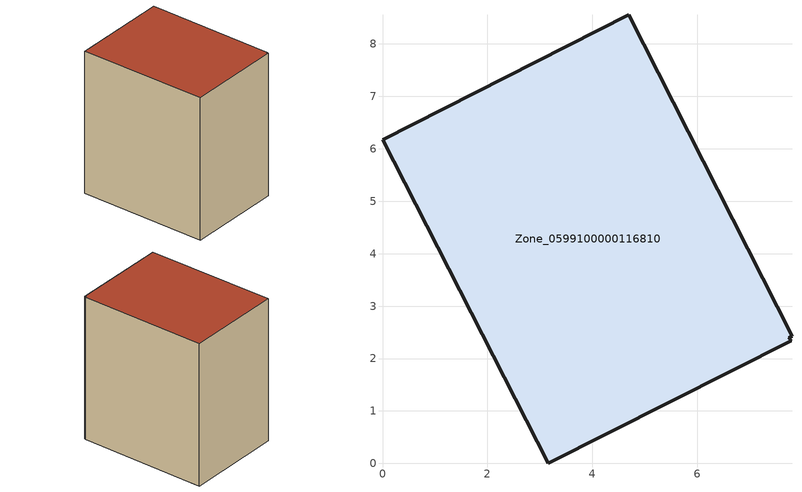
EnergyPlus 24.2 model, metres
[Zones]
Zone_0599100000116810
 floor ground (C_G): 7.81,2.42 7.75,2.39 7.8,2.34 3.16,0 0,6.17 4.7,8.56 z0
 wall outside (C_F): 7.81,2.42 4.7,8.56 0,6.17 3.16,0 7.8,2.34 7.75,2.39 7.81,2.42 z0:7.85
 roof outside (C_R): 7.75,2.39 7.81,2.42 4.7,8.56 0,6.17 3.16,0 7.8,2.34 z7.85
[BUILDING]
Pand.0599100000116810: North Axis=0; Terrain=City; Loads Convergence Tolerance Value=0.04; Temperature Convergence Tolerance Value=0.4; Solar Distribution=FullExterior; Maximum Number of Warmup Days=25; Minimum Number of Warmup Days=1
[Site:Location]
Rotterdam.The.Hague.AP_ZH_NLD Design_Conditions: Latitude=51.96; Longitude=4.45; Time Zone=1; Elevation=-4.5
[SITE:GROUNDTEMPERATURE:BUILDINGSURFACE]
18, 18, 18, 18, 18, 18, 18, 18, 18, 18, 18, 18
[MATERIAL] Thermal Absorptance=0.9; Solar Absorptance=0.7; Visible Absorptance=0.7
Name | Roughness | Thickness | Conductivity | Density | Specific Heat
G.TC.1946 | MediumSmooth | 0.15 | 1 | 540 | 1210
F.TC.1946 | Rough | 0.3 | 0.857143 | 1920 | 840
R.TC.1946 | MediumRough | 0.2 | 0.909091 | 1500 | 1000
[CONSTRUCTION]
C_G: G.TC.1946
C_F: F.TC.1946
C_R: R.TC.1946
[ZONE]
Zone_0599100000116810: Type=1; Multiplier=1; Ceiling Height=Autocalculate; Volume=Autocalculate; Floor Area=autocalculate; Part of Total Floor Area=Yes
[ZONEINFILTRATION:DESIGNFLOWRATE]
Infil_Zone_0599100000116810: Zone or ZoneList or Space or SpaceList=Zone_0599100000116810; Schedule=AlwaysOn; Design Flow Rate Calculation Method=Flow/Area; Flow Rate per Floor Area=0.003; Constant Term Coefficient=1; Temperature Term Coefficient=0; Velocity Term Coefficient=0; Velocity Squared Term Coefficient=0
[HVACTEMPLATE:ZONE:IDEALLOADSAIRSYSTEM]
Zone_0599100000116810: Maximum Heating Supply Air Temperature=50; Minimum Cooling Supply Air Temperature=13; Maximum Heating Supply Air Humidity Ratio=0.0156; Minimum Cooling Supply Air Humidity Ratio=0.0077; Heating Limit=NoLimit; Cooling Limit=NoLimit; Dehumidification Control Type=ConstantSensibleHeatRatio; Cooling Sensible Heat Ratio=0.7; Dehumidification Setpoint=60; Humidification Control Type=None; Humidification Setpoint=30; Outdoor Air Method=None; Outdoor Air Flow Rate per Person=0.00944; Outdoor Air Flow Rate per Zone Floor Area=0; Outdoor Air Flow Rate per Zone=0; Demand Controlled Ventilation Type=None; Outdoor Air Economizer Type=NoEconomizer; Heat Recovery Type=None; Sensible Heat Recovery Effectiveness=0.7; Latent Heat Recovery Effectiveness=0.65
[ZONECONTROL:THERMOSTAT]
ThermostatControl_Zone_0599100000116810: Zone or ZoneList=Zone_0599100000116810; Control Type Schedule=DualSetpointControlType; Control 1=Thermostat_Zone_0599100000116810; Temperature Difference Between Cutout And Setpoint=0
[THERMOSTATSETPOINT:DUALSETPOINT]
Thermostat_Zone_0599100000116810: Heating Setpoint Temperature Schedule=HeatingSetpoint_Zone_0599100000116810; Cooling Setpoint Temperature Schedule=CoolingSetpoint_Zone_0599100000116810
[SCHEDULE:COMPACT]
HeatingSetpoint_Zone_0599100000116810: Through: 12/31, For: AllDays, Until: 24:00, 21
CoolingSetpoint_Zone_0599100000116810: Through: 12/31, For: AllDays, Until: 24:00, 24
DualSetpointControlType: Through: 12/31, For: AllDays, Until: 24:00, 4
AlwaysOn: Through: 12/31, For: AllDays, Until: 24:00, 1
